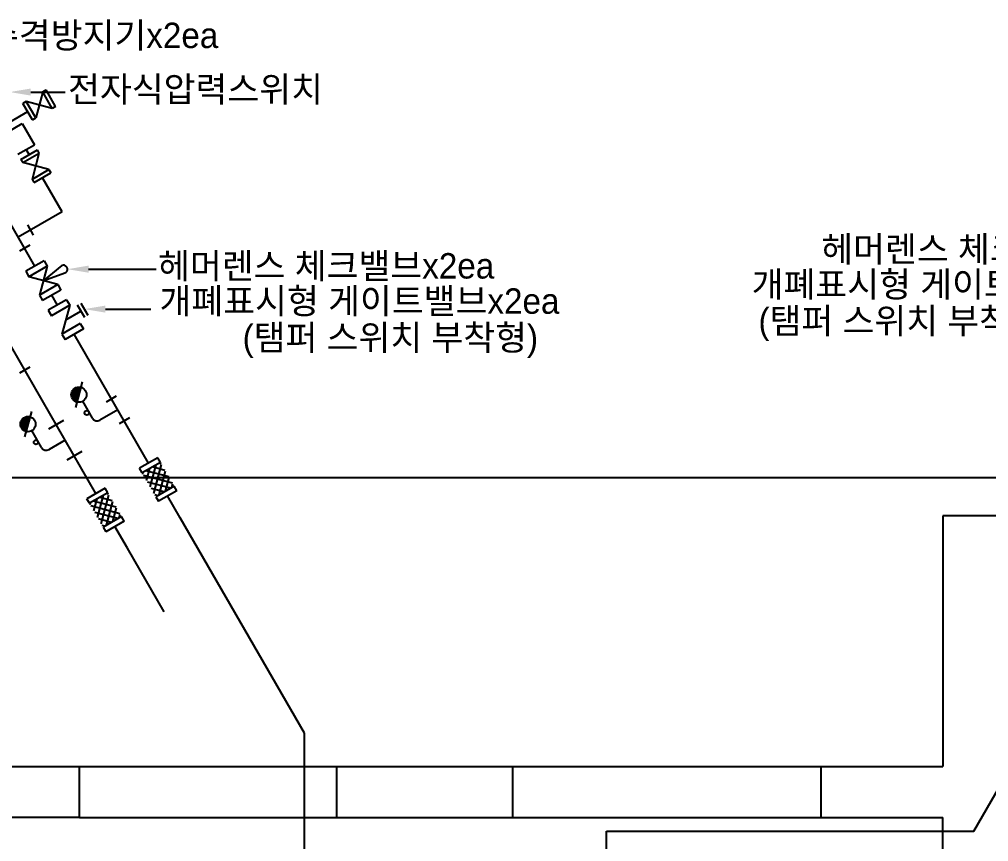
# Model space of a CAD drawing. Header units: millimetres. Extents: x 968909 to 1007504, y 395965 to 423289.
# Drawn here: x 982111 to 987836, y 418316 to 423170 of the extents above; entities that cross this region are included whole.
import ezdxf
from ezdxf.enums import TextEntityAlignment as Align

# ---------------------------------------------------------------- set-up
doc = ezdxf.new("R2010")
doc.units = ezdxf.units.MM
doc.header["$LTSCALE"] = 100
for name, color, linetype in [('L2', 2, 'Continuous'), ('L3', 3, 'Continuous'), ('l4', 4, 'Continuous'), ('L6', 6, 'Continuous'), ('L8', 11, 'Continuous'), ('TEX', 3, 'Continuous')]:
    doc.layers.add(name, color=color, linetype=linetype)
doc.styles.add('돋움', font='Dotum.ttf')

msp = doc.modelspace()

# ---------------------------------------------------------------- hatches: boundary and pattern name
at = {"layer": 'L8'}
h = msp.add_hatch(dxfattribs=at)
h.set_pattern_fill('ANSI31', color=256, scale=62.978229, angle=-30.0139, style=0)
h.set_pattern_definition([(14.97026, (968276.3104, 424331.3795), (-2.033548, 7.605094), [])])
h.paths.add_polyline_path([(982474, 420998.2), (982450.8, 420911.5, -0.339522), (982417.5, 420954.8, -0.49307)])
h = msp.add_hatch(dxfattribs=at)
h.set_pattern_fill('ANSI31', color=256, scale=62.978229, angle=-30.0139, style=0)
h.set_pattern_definition([(14.97026, (968577.018, 424157.7695), (-2.033548, 7.605094), [])])
h.paths.add_polyline_path([(982173.3, 420824.6), (982150.1, 420737.9, -0.339522), (982116.8, 420781.2, -0.49307)])

# ---------------------------------------------------------------- linework, layer by layer
for p, q in [((982178.1, 422741.5, 54985.4), (982381.7, 422741.5, 54985.4)), ((982056.7, 422566.4, 54985.4), (982160.2, 422626.1, 54985.4)), ((982519.8, 421695.7, 54985.4), (982918.1, 421695.7, 54985.4)), ((982618.9, 421459.9, 54985.4), (982888.1, 421459.9, 54985.4)), ((982482.4, 421029.8, 54985.4), (982442.3, 420879.9, 54985.4)), ((982542.6, 420816.1, 54985.4), (982484.8, 420916, 54985.4)), ((982181.7, 420856.2, 54985.4), (982141.6, 420706.3, 54985.4)), ((982692.6, 420865.4, 54985.4), (982586.8, 420804.3, 54985.4)), ((982241.9, 420642.5, 54985.4), (982184.1, 420742.4, 54985.4)), ((982381.5, 420685.8, 54985.4), (982286.1, 420630.6, 54985.4))]:
    msp.add_line(p, q)
for centre, radius in [((982462.4, 420954.8, 54985.4), 44.9), ((982509.3, 420847.6, 54985.4), 13.1), ((982161.7, 420781.2, 54985.4), 44.9), ((982208.6, 420674, 54985.4), 13.1)]:
    msp.add_circle(centre, radius)
for centre in [(982570.6, 420832.3, 54985.4), (982269.9, 420658.7, 54985.4)]:
    msp.add_arc(centre, 32.4, 210.0297, 300.0297)
for points in [[(982178.1, 422720.6, 54985.4), (982053.1, 422741.5, 54985.4), (982178.1, 422762.3, 54985.4)], [(982519.8, 421674.9, 54985.4), (982394.8, 421695.7, 54985.4), (982519.8, 421716.6, 54985.4)], [(982618.9, 421439.1, 54985.4), (982493.9, 421459.9, 54985.4), (982618.9, 421480.8, 54985.4)]]:
    msp.add_solid(points)
at = {"layer": 'L2'}
for p, q in [((982195, 421897.4, 54985.4), (982160, 421958.1, 54985.4)), ((982171.7, 421837.8, 54985.4), (982111, 421802.8, 54985.4)), ((982172.6, 421117.6, 54985.4), (982112, 421082.6, 54985.4)), ((982624.9, 420912.9, 54985.4), (982685.5, 420947.9, 54985.4)), ((982284.8, 420752.7, 54985.4), (982373.2, 420803.7, 54985.4)), ((982760.5, 420818, 54985.4), (982699.9, 420783, 54985.4)), ((982479.4, 420619.6, 54985.4), (982391.1, 420568.6, 54985.4))]:
    msp.add_line(p, q, dxfattribs=at)
at = {"layer": 'L3'}
for p, q in [((982202.6, 421714.2, 54985.4), (981490.7, 422947.3, 54985.4)), ((982168.7, 422372.3, 54985.4), (982151.4, 422402.3, 54985.4)), ((982363.4, 422035.1, 54985.4), (982247.5, 422235.9, 54985.4)), ((982363.4, 422035.1, 54985.4), (982103.8, 421885.3, 54985.4)), ((982563, 420371.5, 54985.4), (981737.7, 421800.8, 54985.4)), ((982335.4, 421484.2, 54985.4), (982302.4, 421541.4, 54985.4)), ((982874.1, 420551.2, 54985.4), (982435.1, 421311.5, 54985.4)), ((983060.8, 420227.8, 54985.4), (982986.3, 420356.8, 54985.4)), ((982749.7, 420048.1, 54985.4), (982675.2, 420177.2, 54985.4))]:
    msp.add_line(p, q, dxfattribs=at)
at = {"layer": 'l4'}
for p, q in [((987566.3, 420238.7, 54985.4), (987566.3, 418758.7, 54985.4)), ((987916.3, 420238.7, 54985.4), (987566.3, 420238.7, 54985.4)), ((981136.3, 418758.7, 54985.4), (982466.3, 418758.7, 54985.4)), ((982466.3, 418758.7, 54985.4), (983986.3, 418758.7, 54985.4)), ((982466.3, 418458.7, 54985.4), (982466.3, 418758.7, 54985.4)), ((983986.3, 418458.7, 54985.4), (983986.3, 418758.7, 54985.4)), ((983986.3, 418758.7, 54985.4), (985026.3, 418758.7, 54985.4)), ((985026.3, 418758.7, 54985.4), (986846.3, 418758.7, 54985.4)), ((985026.3, 418458.7, 54985.4), (985026.3, 418758.7, 54985.4)), ((986846.3, 418458.7, 54985.4), (986846.3, 418758.7, 54985.4)), ((986846.3, 418758.7, 54985.4), (987566.3, 418758.7, 54985.4)), ((982466.3, 418458.7, 54985.4), (981856.3, 418458.7, 54985.4)), ((982466.3, 418458.7, 54985.4), (983986.3, 418458.7, 54985.4)), ((983986.3, 418458.7, 54985.4), (985026.3, 418458.7, 54985.4)), ((985026.3, 418458.7, 54985.4), (986846.3, 418458.7, 54985.4)), ((986846.3, 418458.7, 54985.4), (987566.3, 418458.7, 54985.4)), ((987566.3, 412308.7, 54985.4), (987566.3, 418458.7, 54985.4))]:
    msp.add_line(p, q, dxfattribs=at)
at = {"layer": 'l4', "elevation": 54985.4}
msp.add_lwpolyline([(972899.6, 420465.4), (1001940.9, 420465.4), (1001940.9, 403942.8), (972899.6, 403942.8)], close=True, dxfattribs=at)
at = {"layer": 'L6'}
for p, q in [((982249, 422742.3, 54985.4), (982207.8, 422588.7, 54985.4)), ((982249, 422742.3, 54985.4), (982268.5, 422753.6, 54985.4)), ((982305.3, 422644.9, 54985.4), (982249, 422742.3, 54985.4)), ((982324.7, 422656.2, 54985.4), (982268.5, 422753.6, 54985.4)), ((982151.6, 422686.1, 54985.4), (982132.1, 422674.8, 54985.4)), ((982305.3, 422644.9, 54985.4), (982151.6, 422686.1, 54985.4)), ((982207.8, 422588.7, 54985.4), (982151.6, 422686.1, 54985.4)), ((982188.3, 422577.4, 54985.4), (982132.1, 422674.8, 54985.4)), ((982324.7, 422656.2, 54985.4), (982305.3, 422644.9, 54985.4)), ((982188.3, 422577.4, 54985.4), (982207.8, 422588.7, 54985.4)), ((982030.8, 422498.8, 54985.4), (982128.2, 422555, 54985.4)), ((982128.2, 422555, 54985.4), (982200.2, 422430.4, 54985.4)), ((982102.7, 422374.2, 54985.4), (982200.2, 422430.4, 54985.4)), ((982120, 422344.2, 54985.4), (982217.5, 422400.5, 54985.4)), ((982228.7, 422381, 54985.4), (982217.5, 422400.5, 54985.4)), ((982131.3, 422324.7, 54985.4), (982120, 422344.2, 54985.4)), ((982131.3, 422324.7, 54985.4), (982228.7, 422381, 54985.4)), ((982187.5, 422227.3, 54985.4), (982228.7, 422381, 54985.4)), ((982285, 422283.6, 54985.4), (982131.3, 422324.7, 54985.4)), ((982187.5, 422227.3, 54985.4), (982285, 422283.6, 54985.4)), ((982285, 422283.6, 54985.4), (982296.2, 422264.1, 54985.4)), ((982198.8, 422207.8, 54985.4), (982187.5, 422227.3, 54985.4)), ((982198.8, 422207.8, 54985.4), (982296.2, 422264.1, 54985.4)), ((982256.6, 421745.3, 54985.4), (982148.6, 421683, 54985.4)), ((982275.3, 421712.9, 54985.4), (982167.3, 421650.6, 54985.4)), ((982275.3, 421712.9, 54985.4), (982229.7, 421542.6, 54985.4)), ((982361.3, 421717.6, 54985.4), (982250.8, 421626.4, 54985.4)), ((982256.6, 421745.3, 54985.4), (982275.3, 421712.9, 54985.4)), ((982148.6, 421683, 54985.4), (982167.3, 421650.6, 54985.4)), ((982337.6, 421605, 54985.4), (982167.3, 421650.6, 54985.4)), ((982249.6, 421626.7, 54985.4), (982385.1, 421676.4, 54985.4)), ((982337.6, 421605, 54985.4), (982229.7, 421542.6, 54985.4)), ((982337.7, 421604.9, 54985.4), (982356.4, 421572.6, 54985.4)), ((982229.7, 421542.6, 54985.4), (982248.4, 421510.2, 54985.4)), ((982356.3, 421572.6, 54985.4), (982248.4, 421510.2, 54985.4)), ((982389.4, 421515.4, 54985.4), (982281.4, 421453, 54985.4)), ((982408.1, 421483, 54985.4), (982300.1, 421420.6, 54985.4)), ((982408.1, 421483, 54985.4), (982362.4, 421312.7, 54985.4)), ((982389.4, 421515.4, 54985.4), (982408.1, 421483, 54985.4)), ((982453.1, 421484.5, 54985.4), (982494.7, 421412.3, 54985.4)), ((982473.1, 421496, 54985.4), (982514.7, 421423.9, 54985.4)), ((982281.4, 421453, 54985.4), (982300.1, 421420.6, 54985.4)), ((982385.1, 421397.1, 54985.4), (982473.9, 421448.4, 54985.4)), ((982470.4, 421375, 54985.4), (982362.4, 421312.7, 54985.4)), ((982470.5, 421375, 54985.4), (982489.2, 421342.6, 54985.4)), ((982362.4, 421312.7, 54985.4), (982381.1, 421280.3, 54985.4)), ((982489.1, 421342.6, 54985.4), (982381.1, 421280.3, 54985.4)), ((982928.1, 420582.3, 54985.4), (982820.1, 420520, 54985.4)), ((982943.7, 420555.3, 54985.4), (982928.1, 420582.3, 54985.4)), ((982835.7, 420493, 54985.4), (982820.1, 420520, 54985.4)), ((982943.7, 420555.3, 54985.4), (982835.7, 420493, 54985.4)), ((982616.9, 420402.7, 54985.4), (982509, 420340.4, 54985.4)), ((982632.5, 420375.7, 54985.4), (982616.9, 420402.7, 54985.4)), ((983024.7, 420414.9, 54985.4), (982916.7, 420352.6, 54985.4)), ((983040.2, 420387.9, 54985.4), (983024.7, 420414.9, 54985.4)), ((982524.5, 420313.4, 54985.4), (982509, 420340.4, 54985.4)), ((982632.5, 420375.7, 54985.4), (982524.5, 420313.4, 54985.4)), ((982916.7, 420352.6, 54985.4), (982932.2, 420325.6, 54985.4)), ((983040.2, 420387.9, 54985.4), (982932.2, 420325.6, 54985.4)), ((982713.5, 420235.3, 54985.4), (982605.5, 420173, 54985.4)), ((982729.1, 420208.3, 54985.4), (982713.5, 420235.3, 54985.4)), ((982605.5, 420173, 54985.4), (982621.1, 420146, 54985.4)), ((982729.1, 420208.3, 54985.4), (982621.1, 420146, 54985.4))]:
    msp.add_line(p, q, dxfattribs=at)
msp.add_arc((982370.9, 421695.7, 54985.4), 23.9, 306.2144, 113.7856, dxfattribs=at)
at = {"layer": 'L8'}
for p, q in [((982993, 420469.9, 54985.4), (982858.2, 420506, 54985.4)), ((982861.6, 420448.1, 54985.4), (982880.6, 420518.9, 54985.4)), ((982883.6, 420409.9, 54985.4), (982918.7, 420540.9, 54985.4)), ((982970.9, 420508.1, 54985.4), (982896.4, 420528, 54985.4)), ((982905.6, 420371.8, 54985.4), (982951.3, 420542.1, 54985.4)), ((982948.9, 420546.2, 54985.4), (982934.6, 420550.1, 54985.4)), ((982839.5, 420486.3, 54985.4), (982842.4, 420496.9, 54985.4)), ((983015, 420431.7, 54985.4), (982844.7, 420477.4, 54985.4)), ((982935.7, 420363.6, 54985.4), (982973.3, 420503.9, 54985.4)), ((982973.9, 420385.7, 54985.4), (982995.4, 420465.7, 54985.4)), ((983003.2, 420402.6, 54985.4), (982866.7, 420439.2, 54985.4)), ((982965.1, 420380.6, 54985.4), (982888.8, 420401, 54985.4)), ((983012.1, 420407.7, 54985.4), (983017.4, 420427.5, 54985.4)), ((982550.4, 420268.5, 54985.4), (982569.4, 420339.3, 54985.4)), ((982572.5, 420230.3, 54985.4), (982607.6, 420361.3, 54985.4)), ((982659.8, 420328.4, 54985.4), (982585.3, 420348.4, 54985.4)), ((982594.5, 420192.1, 54985.4), (982640.2, 420362.4, 54985.4)), ((982637.8, 420366.6, 54985.4), (982623.4, 420370.4, 54985.4)), ((982926.9, 420358.5, 54985.4), (982910.8, 420362.8, 54985.4)), ((982528.4, 420306.7, 54985.4), (982531.3, 420317.2, 54985.4)), ((982703.9, 420252.1, 54985.4), (982533.6, 420297.7, 54985.4)), ((982681.8, 420290.3, 54985.4), (982547.1, 420326.4, 54985.4)), ((982624.6, 420184, 54985.4), (982662.2, 420324.3, 54985.4)), ((982662.8, 420206, 54985.4), (982684.2, 420286.1, 54985.4)), ((987748.6, 418378.5, 54985.4), (988873.2, 420326.5, 54985.4)), ((982692.1, 420223, 54985.4), (982555.6, 420259.6, 54985.4)), ((982653.9, 420200.9, 54985.4), (982577.6, 420221.4, 54985.4)), ((982700.9, 420228.1, 54985.4), (982706.3, 420247.9, 54985.4)), ((983794.6, 418956.8, 54985.4), (983060.8, 420227.8, 54985.4)), ((982615.8, 420178.9, 54985.4), (982599.7, 420183.2, 54985.4)), ((982966, 419673.4, 54985.4), (982749.7, 420048.1, 54985.4)), ((983794.6, 415656.7, 54985.4), (983794.6, 418956.8, 54985.4)), ((985579.5, 415656.7, 54985.4), (985579.5, 418378.5, 54985.4)), ((985579.5, 418378.5, 54985.4), (987748.6, 418378.5, 54985.4))]:
    msp.add_line(p, q, dxfattribs=at)

# ---------------------------------------------------------------- texts
at = {"layer": 'TEX', "style": '돋움'}
for s, p in [('수격방지기x2ea', (981919.2, 423076.2, 54985.4)), ('전자식압력스위치', (982398.4, 422758.5, 54985.4))]:
    msp.add_text(s, height=150, dxfattribs=at).set_placement(p, align=Align.MIDDLE_LEFT)
for s, p in [('헤머렌스 체크밸브x2ea', (986847.2, 421739.2, 54985.4)), ('헤머렌스 체크밸브x2ea', (982929.9, 421640.5, 54985.4)), ('개폐표시형 게이트밸브x2ea', (986436.1, 421531.2, 54985.4)), ('개폐표시형 게이트밸브x2ea', (982938.7, 421432.5, 54985.4)), ('(탬퍼 스위치 부착형)', (986476.5, 421316.1, 54985.4)), ('(탬퍼 스위치 부착형)', (983429.3, 421217.4, 54985.4))]:
    msp.add_text(s, height=150, dxfattribs=at).set_placement(p)

doc.saveas('drawing.dxf')
